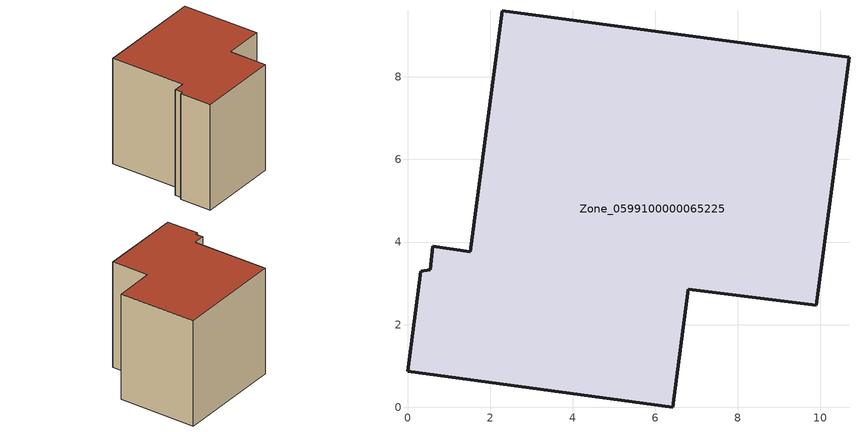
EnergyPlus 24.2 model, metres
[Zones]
Zone_0599100000065225
 floor ground (C_G): 0.61,3.89 1.52,3.77 2.29,9.6 10.69,8.47 9.9,2.47 6.8,2.86 6.42,0 0,0.87 0.32,3.29 0.55,3.33 z0
 wall outside (C_F): 0.32,3.29 0,0.87 6.42,0 6.8,2.86 9.9,2.47 10.69,8.47 2.29,9.6 1.52,3.77 0.61,3.89 0.55,3.33 0.32,3.29 z0:8.43
 roof outside (C_R): 1.52,3.77 0.61,3.89 0.55,3.33 0.32,3.29 0,0.87 6.42,0 6.8,2.86 9.9,2.47 10.69,8.47 2.29,9.6 z8.43
[BUILDING]
Pand.0599100000065225: North Axis=0; Terrain=City; Loads Convergence Tolerance Value=0.04; Temperature Convergence Tolerance Value=0.4; Solar Distribution=FullExterior; Maximum Number of Warmup Days=25; Minimum Number of Warmup Days=1
[Site:Location]
Rotterdam.The.Hague.AP_ZH_NLD Design_Conditions: Latitude=51.96; Longitude=4.45; Time Zone=1; Elevation=-4.5
[SITE:GROUNDTEMPERATURE:BUILDINGSURFACE]
18, 18, 18, 18, 18, 18, 18, 18, 18, 18, 18, 18
[MATERIAL] Thermal Absorptance=0.9; Solar Absorptance=0.7; Visible Absorptance=0.7
Name | Roughness | Thickness | Conductivity | Density | Specific Heat
G.TC.1946-1964 | MediumSmooth | 0.15 | 1 | 540 | 1210
F.TC.1946-1964 | Rough | 0.3 | 0.857143 | 1920 | 840
R.TC.1946-1964 | MediumRough | 0.2 | 0.235294 | 1500 | 1000
[CONSTRUCTION]
C_G: G.TC.1946-1964
C_F: F.TC.1946-1964
C_R: R.TC.1946-1964
[ZONE]
Zone_0599100000065225: Type=1; Multiplier=1; Ceiling Height=Autocalculate; Volume=Autocalculate; Floor Area=autocalculate; Part of Total Floor Area=Yes
[ZONEINFILTRATION:DESIGNFLOWRATE]
Infil_Zone_0599100000065225: Zone or ZoneList or Space or SpaceList=Zone_0599100000065225; Schedule=AlwaysOn; Design Flow Rate Calculation Method=Flow/Area; Flow Rate per Floor Area=0.003; Constant Term Coefficient=1; Temperature Term Coefficient=0; Velocity Term Coefficient=0; Velocity Squared Term Coefficient=0
[HVACTEMPLATE:ZONE:IDEALLOADSAIRSYSTEM]
Zone_0599100000065225: Maximum Heating Supply Air Temperature=50; Minimum Cooling Supply Air Temperature=13; Maximum Heating Supply Air Humidity Ratio=0.0156; Minimum Cooling Supply Air Humidity Ratio=0.0077; Heating Limit=NoLimit; Cooling Limit=NoLimit; Dehumidification Control Type=ConstantSensibleHeatRatio; Cooling Sensible Heat Ratio=0.7; Dehumidification Setpoint=60; Humidification Control Type=None; Humidification Setpoint=30; Outdoor Air Method=None; Outdoor Air Flow Rate per Person=0.00944; Outdoor Air Flow Rate per Zone Floor Area=0; Outdoor Air Flow Rate per Zone=0; Demand Controlled Ventilation Type=None; Outdoor Air Economizer Type=NoEconomizer; Heat Recovery Type=None; Sensible Heat Recovery Effectiveness=0.7; Latent Heat Recovery Effectiveness=0.65
[ZONECONTROL:THERMOSTAT]
ThermostatControl_Zone_0599100000065225: Zone or ZoneList=Zone_0599100000065225; Control Type Schedule=DualSetpointControlType; Control 1=Thermostat_Zone_0599100000065225; Temperature Difference Between Cutout And Setpoint=0
[THERMOSTATSETPOINT:DUALSETPOINT]
Thermostat_Zone_0599100000065225: Heating Setpoint Temperature Schedule=HeatingSetpoint_Zone_0599100000065225; Cooling Setpoint Temperature Schedule=CoolingSetpoint_Zone_0599100000065225
[SCHEDULE:COMPACT]
HeatingSetpoint_Zone_0599100000065225: Through: 12/31, For: AllDays, Until: 24:00, 21
CoolingSetpoint_Zone_0599100000065225: Through: 12/31, For: AllDays, Until: 24:00, 24
DualSetpointControlType: Through: 12/31, For: AllDays, Until: 24:00, 4
AlwaysOn: Through: 12/31, For: AllDays, Until: 24:00, 1
